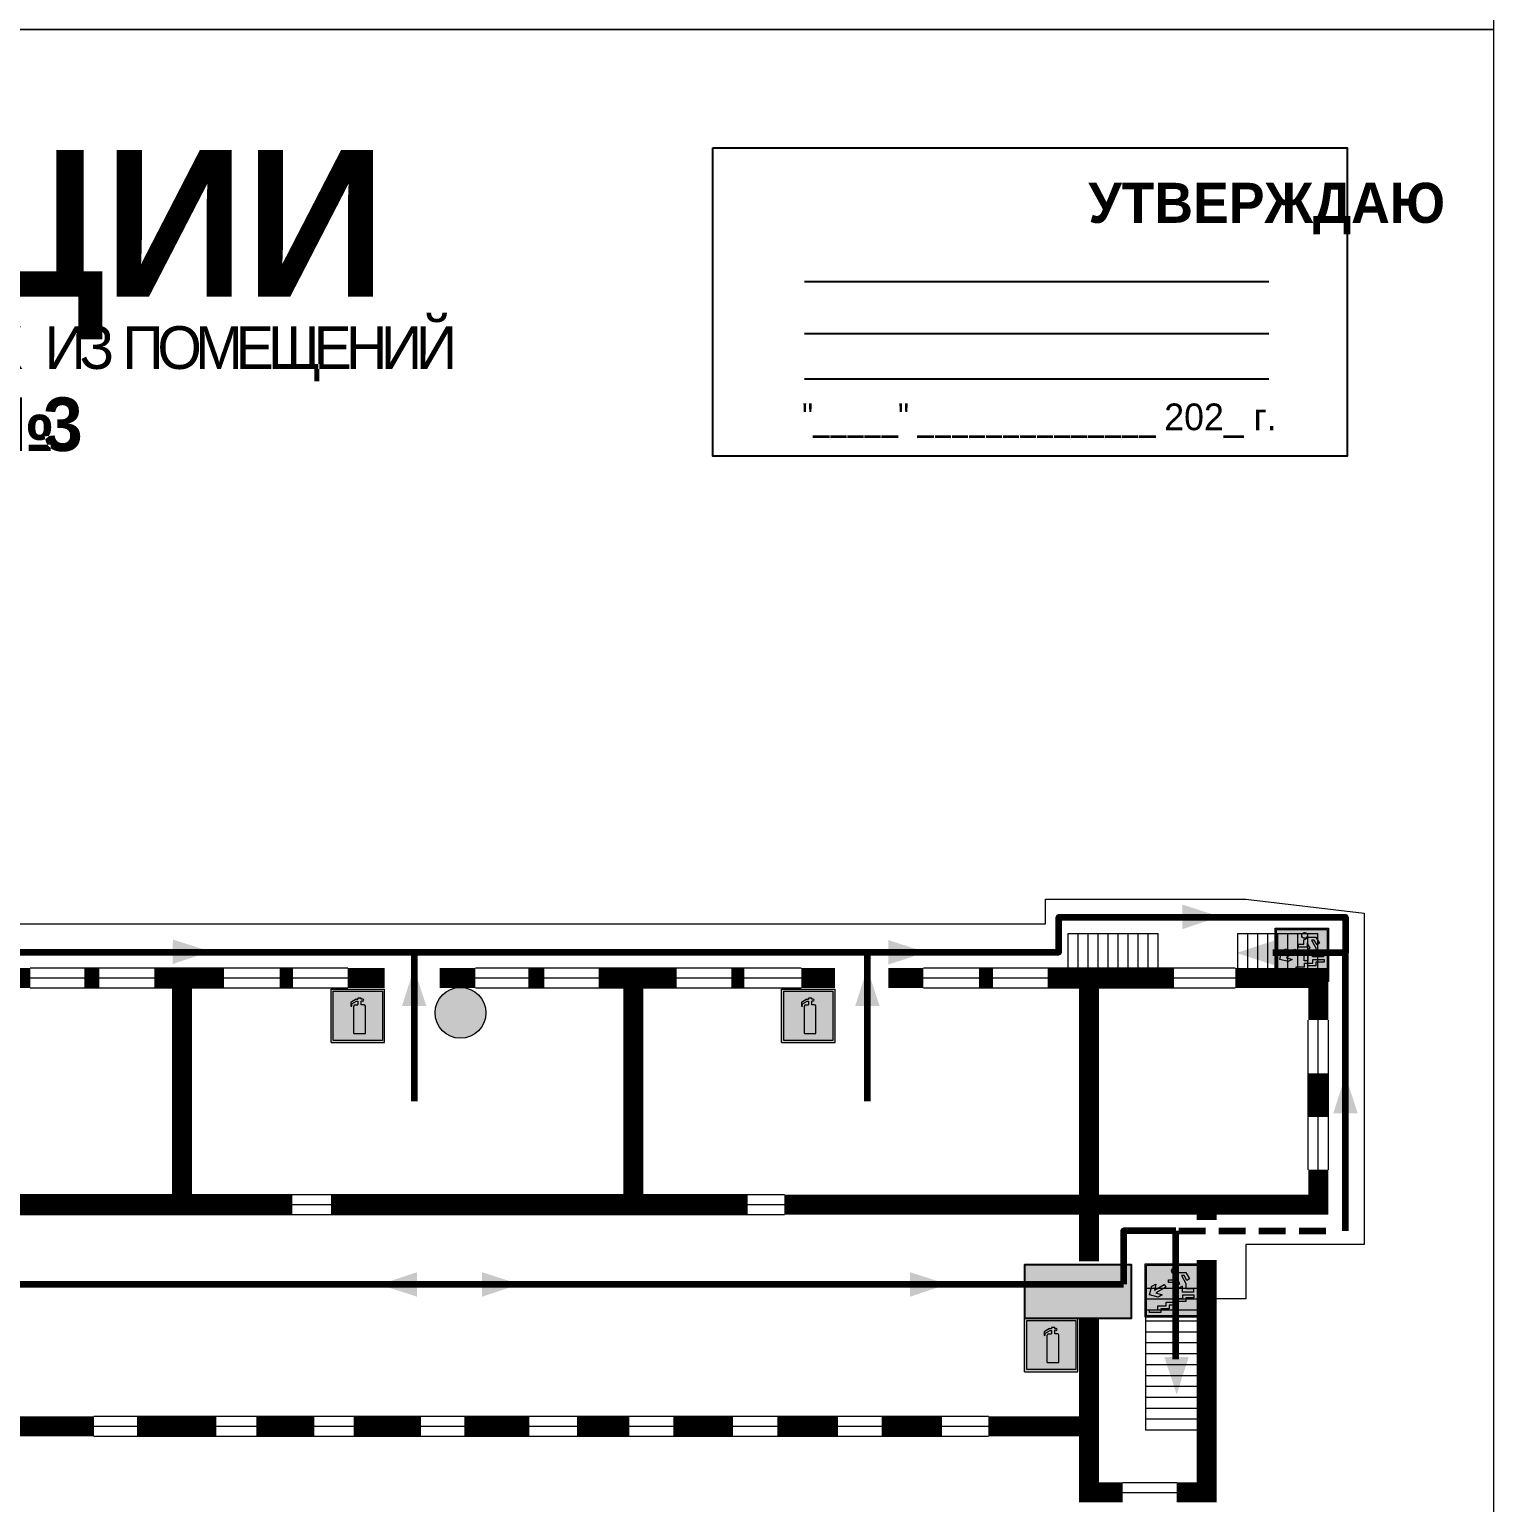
# Model space of a CAD drawing. Header units: millimetres. Extents: x 13810 to 67229, y 12374 to 21950.
# Drawn here: x 33768.2 to 33987.4, y 14325.3 to 14545.9 of the extents above; entities that cross this region are included whole.
import ezdxf

# ---------------------------------------------------------------- set-up
doc = ezdxf.new("R2010")
doc.units = ezdxf.units.MM
doc.linetypes.add('{ Wide Dash }', pattern=[12, 4, -2, 4, -2])
doc.layers.add('План_Штампы', color=7, linetype='Continuous')
doc.styles.add('обычный', font='arial.ttf')

# ---------------------------------------------------------------- blocks, each defined once
blk = doc.blocks.new('вниз 3')
at = {"lineweight": 0, "true_color": 0xffffff}
h = blk.add_hatch(color=7, dxfattribs=at)
h.dxf.hatch_style = 1
h.paths.add_polyline_path([(40997.5, -4475.69), (40997.25, -4475.28), (40995.76, -4476.15), (40995.97, -4475.23), (40995.39, -4475.56), (40995.05, -4476.83), (40996.33, -4477.17), (40996.91, -4476.83), (40996, -4476.55)], flags=0)
h.paths.add_polyline_path([(40999.81, -4473.95), (41000.22, -4473.95), (41000.64, -4474.67), (41001.03, -4474.43), (41000.46, -4473.49), (41000.42, -4473.49), (40999.43, -4473.49), (40998.68, -4473.92), (40998.68, -4474.57), (40997.88, -4474.57), (40997.88, -4475), (40999.14, -4475), (40999.14, -4474.43), (40999.14, -4474.38), (40999.59, -4475.15), (40998.72, -4475.67), (40998.72, -4477.06), (40999.24, -4477.06), (40999.24, -4475.96), (40999.95, -4475.56), (40999.95, -4476.43), (41001.61, -4476.43), (41001.61, -4475.88), (41000.47, -4475.88), (41000.47, -4475.12)], flags=0)
h.paths.add_polyline_path([(40999.2, -4473.24, 1), (40998.35, -4473.24, 1)], flags=0)
h.paths.add_polyline_path([(41000.46, -4477.26), (41001.69, -4477.26), (41001.69, -4476.84), (41000.03, -4476.84), (41000.03, -4477.39), (40998.78, -4477.39), (40998.78, -4477.95), (40997.53, -4477.95), (40997.53, -4478.5), (40996.29, -4478.5), (40996.29, -4479.06), (40995.05, -4479.06), (40995.05, -4479.48), (40995.29, -4479.48), (40996.72, -4479.48), (40996.72, -4478.92), (40997.97, -4478.92), (40997.97, -4478.36), (40999.2, -4478.36), (40999.2, -4477.81), (41000.46, -4477.81)], flags=0)
h.paths.add_polyline_path([(41002.37, -4472.17), (40994.37, -4472.17), (40994.37, -4480.17), (41002.37, -4480.17)])
h.paths.add_polyline_path([(41002.16, -4479.96), (40994.57, -4479.96), (40994.57, -4472.37), (41002.16, -4472.37)], flags=16)
h.paths.add_polyline_path([(41001.61, -4475.88), (41001.61, -4476.43), (40999.95, -4476.43), (40999.95, -4475.56), (40999.24, -4475.96), (40999.24, -4477.06), (40998.72, -4477.06), (40998.72, -4475.67), (40999.59, -4475.15), (40999.14, -4474.38), (40999.14, -4474.43), (40999.14, -4475), (40997.88, -4475), (40997.88, -4474.57), (40998.68, -4474.57), (40998.68, -4473.92), (40999.43, -4473.49), (41000.42, -4473.49), (41000.46, -4473.49), (41001.03, -4474.43), (41000.64, -4474.67), (41000.22, -4473.95), (40999.81, -4473.95), (41000.47, -4475.12), (41000.47, -4475.88)], flags=0)
h.paths.add_polyline_path([(41001.69, -4476.84), (41001.69, -4477.26), (41000.46, -4477.26), (41000.46, -4477.81), (40999.2, -4477.81), (40999.2, -4478.36), (40997.97, -4478.36), (40997.97, -4478.92), (40996.72, -4478.92), (40996.72, -4479.48), (40995.05, -4479.48), (40995.05, -4479.06), (40996.29, -4479.06), (40996.29, -4478.5), (40997.53, -4478.5), (40997.53, -4477.95), (40998.78, -4477.95), (40998.78, -4477.39), (41000.03, -4477.39), (41000.03, -4476.84)], flags=0)
h.paths.add_polyline_path([(40998.35, -4473.24, -1), (40999.2, -4473.24, -1)], flags=0)
h.paths.add_polyline_path([(40997.5, -4475.69), (40996, -4476.55), (40996.91, -4476.83), (40996.33, -4477.17), (40995.05, -4476.83), (40995.39, -4475.56), (40995.97, -4475.23), (40995.76, -4476.15), (40997.25, -4475.28)], flags=0)
at = {"lineweight": 0}
h = blk.add_hatch(color=126, dxfattribs=at)
h.dxf.hatch_style = 1
h.paths.add_polyline_path([(41002.16, -4472.37), (40994.57, -4472.37), (40994.57, -4479.96), (41002.16, -4479.96)])
h.paths.add_polyline_path([(40995.97, -4475.23), (40995.76, -4476.15), (40997.25, -4475.28), (40997.5, -4475.69), (40996, -4476.55), (40996.91, -4476.83), (40996.33, -4477.17), (40995.05, -4476.83), (40995.39, -4475.56)], flags=16)
h.paths.add_polyline_path([(40997.88, -4474.57), (40998.68, -4474.57), (40998.68, -4473.92), (40999.43, -4473.49), (41000.42, -4473.49), (41000.46, -4473.49), (41001.03, -4474.43), (41000.64, -4474.67), (41000.22, -4473.95), (40999.81, -4473.95), (41000.47, -4475.12), (41000.47, -4475.88), (41001.61, -4475.88), (41001.61, -4476.43), (40999.95, -4476.43), (40999.95, -4475.56), (40999.24, -4475.96), (40999.24, -4477.06), (40998.72, -4477.06), (40998.72, -4475.67), (40999.59, -4475.15), (40999.14, -4474.38), (40999.14, -4474.43), (40999.14, -4475), (40997.88, -4475)], flags=16)
h.paths.add_polyline_path([(40998.35, -4473.24, -1), (40999.2, -4473.24, -1)], flags=16)
h.paths.add_polyline_path([(40997.53, -4477.95), (40998.78, -4477.95), (40998.78, -4477.39), (41000.03, -4477.39), (41000.03, -4476.84), (41001.69, -4476.84), (41001.69, -4477.26), (41000.46, -4477.26), (41000.46, -4477.81), (40999.2, -4477.81), (40999.2, -4478.36), (40997.97, -4478.36), (40997.97, -4478.92), (40996.72, -4478.92), (40996.72, -4479.48), (40995.05, -4479.48), (40995.05, -4479.06), (40996.29, -4479.06), (40996.29, -4478.5), (40997.53, -4478.5)], flags=16)
at = {"lineweight": 0, "true_color": 0xffffff}
h = blk.add_hatch(color=7, dxfattribs=at)
h.dxf.hatch_style = 1
h.paths.add_polyline_path([(40999.2, -4473.24, 1), (40998.35, -4473.24, 1)])
h.paths.add_polyline_path([(40999.81, -4473.95), (41000.22, -4473.95), (41000.64, -4474.67), (41001.03, -4474.43), (41000.46, -4473.49), (41000.42, -4473.49), (40999.43, -4473.49), (40998.68, -4473.92), (40998.68, -4474.57), (40997.88, -4474.57), (40997.88, -4475), (40999.14, -4475), (40999.14, -4474.43), (40999.14, -4474.38), (40999.59, -4475.15), (40998.72, -4475.67), (40998.72, -4477.06), (40999.24, -4477.06), (40999.24, -4475.96), (40999.95, -4475.56), (40999.95, -4476.43), (41001.61, -4476.43), (41001.61, -4475.88), (41000.47, -4475.88), (41000.47, -4475.12)])
h.paths.add_polyline_path([(40999.2, -4477.81), (41000.46, -4477.81), (41000.46, -4477.26), (41001.69, -4477.26), (41001.69, -4476.84), (41000.03, -4476.84), (41000.03, -4477.39), (40998.78, -4477.39), (40998.78, -4477.95), (40997.53, -4477.95), (40997.53, -4478.5), (40996.29, -4478.5), (40996.29, -4479.06), (40995.05, -4479.06), (40995.05, -4479.48), (40995.29, -4479.48), (40996.72, -4479.48), (40996.72, -4478.92), (40997.97, -4478.92), (40997.97, -4478.36), (40999.2, -4478.36)])
h.paths.add_polyline_path([(40997.5, -4475.69), (40997.25, -4475.28), (40995.76, -4476.15), (40995.97, -4475.23), (40995.39, -4475.56), (40995.05, -4476.83), (40996.33, -4477.17), (40996.91, -4476.83), (40996, -4476.55)])
at = {"color": 126, "lineweight": 0}
for points in [[(40994.37, -4472.17), (41002.37, -4472.17), (41002.37, -4480.17), (40994.37, -4480.17)], [(40994.57, -4472.37), (41002.16, -4472.37), (41002.16, -4479.96), (40994.57, -4479.96)]]:
    blk.add_lwpolyline(points, close=True, dxfattribs=at)
for points in [[(40995.05, -4476.83), (40995.39, -4475.56), (40995.97, -4475.23), (40995.76, -4476.15), (40997.25, -4475.28), (40997.5, -4475.69), (40996, -4476.55), (40996.91, -4476.83), (40996.33, -4477.17), (40995.05, -4476.83)], [(40999.14, -4474.43), (40999.14, -4475), (40997.88, -4475), (40997.88, -4474.57), (40998.68, -4474.57), (40998.68, -4473.92), (40999.43, -4473.49), (41000.42, -4473.49), (41000.46, -4473.49), (41001.03, -4474.43), (41000.64, -4474.67), (41000.22, -4473.95), (40999.81, -4473.95), (41000.47, -4475.12), (41000.47, -4475.88), (41001.61, -4475.88), (41001.61, -4476.43), (40999.95, -4476.43), (40999.95, -4475.56), (40999.24, -4475.96), (40999.24, -4477.06), (40998.72, -4477.06), (40998.72, -4475.67), (40999.59, -4475.15), (40999.14, -4474.38), (40999.14, -4474.43)], [(40995.29, -4479.48), (40995.05, -4479.48), (40995.05, -4479.06), (40996.29, -4479.06), (40996.29, -4478.5), (40997.53, -4478.5), (40997.53, -4477.95), (40998.78, -4477.95), (40998.78, -4477.39), (41000.03, -4477.39), (41000.03, -4476.84), (41001.69, -4476.84), (41001.69, -4477.26), (41000.46, -4477.26), (41000.46, -4477.81), (40999.2, -4477.81), (40999.2, -4478.36), (40997.97, -4478.36), (40997.97, -4478.92), (40996.72, -4478.92), (40996.72, -4479.48), (40995.05, -4479.48)]]:
    blk.add_lwpolyline(points, dxfattribs=at)
blk.add_circle((40998.77, -4473.24), 0.426, dxfattribs=at)
blk = doc.blocks.new('A$C3AD82952')
at = {"true_color": 0xf5f5ff}
h = blk.add_hatch(color=7, dxfattribs=at)
h.dxf.hatch_style = 1
h.paths.add_polyline_path([(8.21, 8.73, 0.414214), (7.89, 9.05), (7.22, 9.05), (7.22, 9.92), (7.59, 9.92, 1), (7.57, 10.36), (7.22, 10.36), (7.22, 10.6), (6.43, 10.6), (6.43, 10.36), (6.01, 10.36), (4.74, 9.59), (4.74, 8.69), (4.98, 8.73), (4.98, 9.26), (6.12, 9.91), (6.43, 9.91), (6.43, 9.05), (5.76, 9.05, 0.414214), (5.44, 8.73), (5.44, 2.2), (8.21, 2.2)], flags=0)
h.paths.add_polyline_path([(12.8, 12.8), (0, 12.8), (0, 0), (12.8, 0)])
h.paths.add_polyline_path([(0.51, 12.29), (12.29, 12.29), (12.29, 0.51), (0.51, 0.51)], flags=16)
h.paths.add_polyline_path([(4.74, 9.59), (6.01, 10.36), (6.43, 10.36), (6.43, 10.6), (7.22, 10.6), (7.22, 10.36), (7.59, 10.36, -0.94586), (7.59, 9.92), (7.22, 9.92), (7.22, 9.05), (7.89, 9.05, -0.414214), (8.21, 8.73), (8.21, 2.2), (5.44, 2.2), (5.44, 8.73, -0.414214), (5.76, 9.05), (6.43, 9.05), (6.43, 9.91), (6.12, 9.91), (4.98, 9.26), (4.98, 8.73), (4.74, 8.69)], flags=0)
h = blk.add_hatch(color=242)
h.dxf.hatch_style = 1
h.paths.add_polyline_path([(12.29, 12.29), (0.51, 12.29), (0.51, 0.51), (12.29, 0.51)])
h.paths.add_polyline_path([(4.74, 8.69), (4.74, 9.59), (6.01, 10.36), (6.43, 10.36), (6.43, 10.6), (7.22, 10.6), (7.22, 10.36), (7.59, 10.36, -0.94586), (7.59, 9.92), (7.22, 9.92), (7.22, 9.05), (7.89, 9.05, -0.414214), (8.21, 8.73), (8.21, 2.2), (5.44, 2.2), (5.44, 8.73, -0.414214), (5.76, 9.05), (6.43, 9.05), (6.43, 9.91), (6.12, 9.91), (4.98, 9.26), (4.98, 8.73)], flags=16)
h = blk.add_hatch(color=7, dxfattribs=at)
h.dxf.hatch_style = 1
h.paths.add_polyline_path([(8.21, 8.73, 0.414214), (7.89, 9.05), (7.22, 9.05), (7.22, 9.92), (7.59, 9.92, 1), (7.57, 10.36), (7.22, 10.36), (7.22, 10.6), (6.43, 10.6), (6.43, 10.36), (6.01, 10.36), (4.74, 9.59), (4.74, 8.69), (4.98, 8.73), (4.98, 9.26), (6.12, 9.91), (6.43, 9.91), (6.43, 9.05), (5.76, 9.05, 0.414214), (5.44, 8.73), (5.44, 2.2), (8.21, 2.2)])
at = {"color": 242, "lineweight": 5}
for p, q in [((0, 0), (0, 12.8)), ((0, 12.8), (12.8, 12.8)), ((7.22, 10.6), (6.43, 10.6)), ((6.43, 10.6), (6.43, 10.36)), ((7.22, 10.36), (7.22, 10.6)), ((12.8, 0), (12.8, 12.8)), ((6.01, 10.36), (4.74, 9.59)), ((4.74, 9.59), (4.74, 8.69)), ((4.74, 8.69), (4.98, 8.73)), ((4.98, 9.26), (6.12, 9.91)), ((4.98, 8.73), (4.98, 9.26)), ((5.44, 2.2), (5.44, 8.73)), ((5.76, 9.05), (6.43, 9.05)), ((6.01, 10.36), (6.43, 10.36)), ((6.12, 9.91), (6.43, 9.91)), ((6.43, 9.91), (6.43, 9.05)), ((7.59, 10.36), (7.22, 10.36)), ((7.22, 9.05), (7.22, 9.92)), ((7.59, 9.92), (7.22, 9.92)), ((7.89, 9.05), (7.22, 9.05)), ((8.21, 2.2), (8.21, 8.73)), ((0, 0), (12.8, 0)), ((5.44, 2.2), (8.21, 2.2))]:
    blk.add_line(p, q, dxfattribs=at)
blk.add_lwpolyline([(0.51, 12.29), (12.29, 12.29), (12.29, 0.51), (0.51, 0.51)], close=True, dxfattribs=at)
for centre, radius, start, end in [((5.76, 8.73), 0.32, 90, 180), ((7.58, 10.14), 0.223, 273.1875, 86.8125), ((7.89, 8.73), 0.32, 0, 90)]:
    blk.add_arc(centre, radius, start, end, dxfattribs=at)
blk = doc.blocks.new('A$C7B4425F7')
at = {"true_color": 0xffffff}
blk.add_hatch(color=7, dxfattribs=at).paths.add_polyline_path([(0, 0), (-16, 0), (-16, -8), (0, -8)])
h = blk.add_hatch(color=126)
h.paths.add_polyline_path([(-0.2, -0.2), (-15.8, -0.2), (-15.8, -7.8), (-0.2, -7.8)])
h.paths.add_polyline_path([(-11.76, -2.03), (-11.76, -3.66), (-11.17, -3.66, -0.568275), (-11.17, -6.18), (-12.58, -6.18), (-12.58, -2.03)], flags=16)
h.paths.add_polyline_path([(-13.33, -4.12, -0.495768), (-13.59, -6.18), (-15.03, -6.18), (-15.03, -2.03), (-13.59, -2.03, -0.487973)], flags=16)
h.paths.add_polyline_path([(-10.25, -2.03), (-9.48, -2.03), (-9.48, -6.18), (-10.25, -6.18)], flags=16)
h.paths.add_polyline_path([(-13.84, -3.69), (-14.24, -3.69), (-14.24, -3.03), (-13.9, -3.03, -0.692621)], flags=0)
h.paths.add_polyline_path([(-9.15, -2.03), (-8.4, -2.03), (-8.04, -3.07), (-7.68, -2.03), (-6.93, -2.03), (-7.64, -4.1), (-6.93, -6.18), (-7.68, -6.18), (-8.04, -5.14), (-8.4, -6.18), (-9.15, -6.18), (-8.44, -4.1)], flags=16)
h.paths.add_polyline_path([(-11.76, -4.46), (-11.42, -4.46, -0.692621), (-11.36, -5.12), (-11.76, -5.12)], flags=0)
h.paths.add_polyline_path([(-13.9, -5.2), (-14.24, -5.2), (-14.24, -4.55), (-13.84, -4.55, -0.708038)], flags=0)
edge = h.paths.add_edge_path(flags=16)
edge.add_ellipse((-5.51, -4.08), major_axis=(0, 2.05), ratio=0.586184, start_angle=0, end_angle=360)
edge = h.paths.add_edge_path(flags=0)
edge.add_ellipse((-5.51, -4.08), major_axis=(0, 1.14), ratio=0.454828, start_angle=0, end_angle=360)
h.paths.add_polyline_path([(-4.13, -4.96, 0.377264), (-3.48, -4.52, 0.0555), (-3.16, -2.03), (-1.66, -2.03), (-1.66, -4.96), (-0.96, -4.96), (-0.96, -7.01), (-1.75, -7.01), (-1.75, -6.18), (-3.3, -6.18), (-3.3, -7.02), (-4.13, -7.02)], flags=16)
h.paths.add_polyline_path([(-2.73, -2.91), (-2.28, -2.91), (-2.28, -4.96), (-3.05, -4.96, 0.079136)], flags=0)
at = {"color": 126}
blk.add_lwpolyline([(-16, -8), (0, -8), (0, 0), (-16, 0)], close=True, dxfattribs=at)
blk = doc.blocks.new('A$C7B8C2D5B')
at = {"lineweight": 0}
h = blk.add_hatch(color=5, dxfattribs=at)
h.dxf.hatch_style = 1
h.paths.add_polyline_path([(1.4, -3.02, 1), (-2.11, -3.02, 1)])
at = {"color": 5, "lineweight": 0}
blk.add_circle((-0.36, -3.02), 1.75, dxfattribs=at)

msp = doc.modelspace()

# ---------------------------------------------------------------- linework, layer by layer
at = {"color": 126, "lineweight": 0, "true_color": 0x008754}
for points in [[(33387.42, 14940.9), (33987.42, 14940.9), (33987.42, 14545.9), (33387.42, 14545.9)], [(33387.42, 14545.9), (33987.42, 14545.9), (33987.42, 14150.9), (33387.42, 14150.9)], [(33387.42, 14545.9), (33987.42, 14545.9), (33987.42, 14150.9), (33387.42, 14150.9)], [(33387.42, 14545.9), (33987.42, 14545.9), (33987.42, 14150.9), (33387.42, 14150.9)], [(33387.42, 14545.9), (33987.42, 14545.9), (33987.42, 14150.9), (33387.42, 14150.9)]]:
    msp.add_lwpolyline(points, close=True, dxfattribs=at)
msp.add_lwpolyline([(33870.51, 14528.19), (33965.51, 14528.19), (33965.51, 14481.98), (33870.51, 14481.98)], close=True)
for points in [[(33884.26, 14508.14), (33953.78, 14508.14)], [(33884.26, 14500.38), (33953.78, 14500.38)], [(33884.26, 14493.59), (33953.78, 14493.59)]]:
    msp.add_lwpolyline(points)
at = {"lineweight": 0}
for points in [[(33539.73, 14409.93), (33548.58, 14409.93), (33548.58, 14411.98), (33920.33, 14411.98), (33920.33, 14415.65), (33950.34, 14415.65), (33968.03, 14413.57), (33968.03, 14363.94), (33950.35, 14363.94), (33950.35, 14355.82), (33944.44, 14355.82)], [(33923.74, 14405.38), (33923.74, 14410.54)], [(33923.74, 14410.54), (33937.18, 14410.54)], [(33925.23, 14405.38), (33925.23, 14410.54)], [(33925.23, 14405.38), (33925.23, 14410.54)], [(33926.72, 14405.38), (33926.72, 14410.54)], [(33926.72, 14405.38), (33926.72, 14410.54)], [(33928.22, 14405.38), (33928.22, 14410.54)], [(33928.22, 14405.38), (33928.22, 14410.54)], [(33929.71, 14405.38), (33929.71, 14410.54)], [(33929.71, 14405.38), (33929.71, 14410.54)], [(33931.21, 14405.38), (33931.21, 14410.54)], [(33931.21, 14405.38), (33931.21, 14410.54)], [(33932.7, 14405.38), (33932.7, 14410.54)], [(33932.7, 14405.38), (33932.7, 14410.54)], [(33934.2, 14405.38), (33934.2, 14410.54)], [(33934.2, 14405.38), (33934.2, 14410.54)], [(33935.69, 14405.38), (33935.69, 14410.54)], [(33935.69, 14405.38), (33935.69, 14410.54)], [(33937.18, 14405.38), (33937.18, 14410.54)], [(33949.15, 14405.38), (33949.15, 14410.54)], [(33949.15, 14405.38), (33949.15, 14410.54)], [(33949.15, 14410.54), (33961.11, 14410.54)], [(33950.65, 14405.38), (33950.65, 14410.54)], [(33950.65, 14405.38), (33950.65, 14410.54)], [(33952.14, 14405.38), (33952.14, 14410.54)], [(33952.14, 14405.38), (33952.14, 14410.54)], [(33952.14, 14405.38), (33952.14, 14410.54)], [(33952.14, 14405.38), (33952.14, 14410.54)], [(33953.63, 14405.38), (33953.63, 14410.54)], [(33953.63, 14405.38), (33953.63, 14410.54)], [(33953.63, 14405.38), (33953.63, 14410.54)], [(33953.63, 14405.38), (33953.63, 14410.54)], [(33955.13, 14405.38), (33955.13, 14410.54)], [(33955.13, 14405.38), (33955.13, 14410.54)], [(33955.13, 14405.38), (33955.13, 14410.54)], [(33955.13, 14405.38), (33955.13, 14410.54)], [(33956.62, 14405.38), (33956.62, 14410.54)], [(33956.62, 14405.38), (33956.62, 14410.54)], [(33956.62, 14405.38), (33956.62, 14410.54)], [(33956.62, 14405.38), (33956.62, 14410.54)], [(33958.12, 14405.38), (33958.12, 14410.54)], [(33958.12, 14405.38), (33958.12, 14410.54)], [(33958.12, 14405.38), (33958.12, 14410.54)], [(33959.61, 14405.38), (33959.61, 14410.54)], [(33959.61, 14405.38), (33959.61, 14410.54)], [(33961.11, 14405.38), (33961.11, 14410.54)], [(33768.3, 14405.38), (33815.84, 14405.38)], [(33834.96, 14405.38), (33883.75, 14405.38)], [(33902.05, 14405.38), (33948.75, 14405.38)], [(33768.3, 14403.88), (33815.84, 14403.88)], [(33768.3, 14402.38), (33815.84, 14402.38)], [(33834.96, 14403.88), (33883.75, 14403.88)], [(33834.96, 14402.38), (33883.75, 14402.38)], [(33902.05, 14403.88), (33948.75, 14403.88)], [(33902.05, 14402.38), (33948.75, 14402.38)], [(33959.68, 14375.15), (33959.68, 14397.55)], [(33961.18, 14375.15), (33961.18, 14397.55)], [(33962.68, 14375.15), (33962.68, 14397.55)], [(33604.8, 14371.42), (33881.24, 14371.42)], [(33604.8, 14369.92), (33881.24, 14369.92)], [(33604.8, 14368.42), (33881.24, 14368.42)], [(33935.29, 14357.43), (33944.44, 14357.43)], [(33935.29, 14357.43), (33935.29, 14336.19)], [(33935.29, 14355.8), (33944.44, 14355.8)], [(33935.29, 14355.8), (33944.44, 14355.8)], [(33935.29, 14354.16), (33944.44, 14354.16)], [(33935.29, 14354.16), (33944.44, 14354.16)], [(33935.29, 14352.53), (33944.44, 14352.53)], [(33935.29, 14352.53), (33944.44, 14352.53)], [(33935.29, 14350.89), (33944.44, 14350.89)], [(33935.29, 14350.89), (33944.44, 14350.89)], [(33935.29, 14349.26), (33944.44, 14349.26)], [(33935.29, 14349.26), (33944.44, 14349.26)], [(33935.29, 14347.63), (33944.44, 14347.63)], [(33935.29, 14347.63), (33944.44, 14347.63)], [(33935.29, 14345.99), (33944.44, 14345.99)], [(33935.29, 14345.99), (33944.44, 14345.99)], [(33935.29, 14344.36), (33944.44, 14344.36)], [(33935.29, 14344.36), (33944.44, 14344.36)], [(33935.29, 14342.73), (33944.44, 14342.73)], [(33935.29, 14342.73), (33944.44, 14342.73)], [(33935.29, 14341.09), (33944.44, 14341.09)], [(33935.29, 14341.09), (33944.44, 14341.09)], [(33777.83, 14338.24), (33911.77, 14338.24)], [(33935.29, 14339.46), (33944.44, 14339.46)], [(33935.29, 14339.46), (33944.44, 14339.46)], [(33777.83, 14336.73), (33911.77, 14336.74)], [(33935.29, 14337.83), (33944.44, 14337.83)], [(33935.29, 14337.83), (33944.44, 14337.83)], [(33935.29, 14336.19), (33944.44, 14336.19)], [(33777.83, 14335.23), (33911.77, 14335.23)], [(33931.9, 14328.31), (33939.97, 14328.31)], [(33931.9, 14326.81), (33939.97, 14326.81)]]:
    msp.add_lwpolyline(points, dxfattribs=at)
at = {"color": 126, "lineweight": 100, "true_color": 0x008754}
for points in [[(33551.81, 14363.45), (33551.81, 14351.07), (33551.81, 14407.73), (33922.32, 14407.73), (33922.32, 14412.97), (33965.23, 14412.97), (33965.23, 14407.65)], [(33825.79, 14407.73), (33825.79, 14385.4)], [(33893.65, 14407.73), (33893.65, 14385.4)], [(33965.23, 14365.98), (33965.23, 14407.65), (33954.38, 14407.65)], [(33939.83, 14365.98), (33932.01, 14365.98), (33932.01, 14358.02)], [(33939.83, 14346.79), (33939.83, 14365.98)], [(33736.24, 14358.02), (33932.01, 14358.02)]]:
    msp.add_lwpolyline(points, dxfattribs=at)
at = {"lineweight": 0, "const_width": 3}
for points in [[(33768.3, 14403.88), (33762.93, 14403.88)], [(33778.63, 14403.88), (33776.43, 14403.88)], [(33797.33, 14403.88), (33786.91, 14403.88)], [(33791.03, 14403.88), (33791.03, 14369.92)], [(33807.66, 14403.88), (33805.68, 14403.88)], [(33821.36, 14403.88), (33815.84, 14403.88)], [(33834.96, 14403.88), (33829.62, 14403.88)], [(33845.3, 14403.88), (33842.89, 14403.88)], [(33865.1, 14403.88), (33853.42, 14403.88)], [(33858.63, 14403.88), (33858.63, 14369.92)], [(33875.24, 14403.88), (33873.27, 14403.88)], [(33888.82, 14403.88), (33883.75, 14403.88)], [(33902.05, 14403.88), (33896.81, 14403.88)], [(33912.45, 14403.88), (33910.39, 14403.88)], [(33939.55, 14403.88), (33920.65, 14403.88)], [(33926.83, 14361.42), (33926.83, 14403.88)], [(33961.18, 14397.55), (33961.18, 14403.88), (33948.75, 14403.88)], [(33961.18, 14383.04), (33961.18, 14389.56)], [(33961.18, 14375.15), (33961.18, 14369.92), (33881.24, 14369.92)], [(33807.56, 14369.92), (33744.19, 14369.92)], [(33875.73, 14369.92), (33813.35, 14369.92)], [(33944.44, 14367.6), (33944.44, 14369.92)], [(33939.97, 14326.82), (33944.44, 14326.82), (33944.44, 14361.65)], [(33926.83, 14352.98), (33926.83, 14326.82), (33931.9, 14326.82)], [(33738.85, 14336.74), (33777.83, 14336.74)], [(33784.3, 14336.74), (33796.15, 14336.74)], [(33802.16, 14336.74), (33810.83, 14336.74)], [(33816.76, 14336.74), (33826.8, 14336.74)], [(33833.33, 14336.74), (33843.03, 14336.74)], [(33850.2, 14336.74), (33858.01, 14336.74)], [(33864.62, 14336.74), (33873.55, 14336.74)], [(33880.17, 14336.74), (33889.27, 14336.74)], [(33895.79, 14336.74), (33904.81, 14336.74)], [(33911.77, 14336.74), (33926.83, 14336.74)]]:
    msp.add_lwpolyline(points, dxfattribs=at)
at = {"color": 126, "linetype": '{ Wide Dash }', "lineweight": 100, "true_color": 0x008754}
msp.add_lwpolyline([(33940.29, 14365.98), (33964.26, 14365.98)], dxfattribs=at)
at = {"layer": 'План_Штампы', "color": 126, "true_color": 0x008754}
for points in [[(33940.82, 14411.18), (33940.83, 14414.85), (33946.45, 14413.04)], [(33789.65, 14405.96), (33789.66, 14409.63), (33795.28, 14407.82)], [(33896.82, 14405.87), (33896.82, 14409.53), (33902.44, 14407.72)], [(33954.55, 14409.46), (33954.54, 14405.8), (33948.92, 14407.61)], [(33827.63, 14399.66), (33823.97, 14399.66), (33825.77, 14405.28)], [(33895.49, 14399.66), (33891.83, 14399.66), (33893.64, 14405.28)], [(33967.08, 14383.6), (33963.42, 14383.6), (33965.23, 14389.22)], [(33826.22, 14359.8), (33826.21, 14356.14), (33820.59, 14357.95)], [(33835.95, 14356.14), (33835.96, 14359.8), (33841.58, 14358)], [(33900.04, 14356.14), (33900.05, 14359.8), (33905.67, 14358)], [(33938.12, 14347.12), (33941.78, 14347.12), (33939.97, 14341.5)]]:
    msp.add_solid(points, dxfattribs=at)

# ---------------------------------------------------------------- block references
at = {"color": 126, "true_color": 0x008754}
for p in [(-7039.65, 18883.48), (-7059.13, 18833.25)]:
    msp.add_blockref('вниз 3', p, dxfattribs=at)
for name, p, xscale, yscale, zscale in [('A$C3AD82952', (33813.36, 14394.19), 0.625, 0.625, 0.625), ('A$C7B8C2D5B', (33833.51, 14405.22), 2.177419353276491, 2.177419353276491, 2.177419353276491), ('A$C3AD82952', (33880.82, 14394.19), 0.625, 0.625, 0.625), ('A$C3AD82952', (33917.19, 14344.9), 0.625, 0.625, 0.625)]:
    msp.add_blockref(name, p, dxfattribs=dict(xscale=xscale, yscale=yscale, zscale=zscale))
at = {"layer": 'План_Штампы'}
msp.add_blockref('A$C7B4425F7', (33933.19, 14360.9), dxfattribs=at)

# ---------------------------------------------------------------- texts
at = {"lineweight": 0, "style": 'обычный'}
for s, insert, char_height, width, attachment_point in [('{\\fProxima Nova Rg|b1|i0|c204|p2;ПЛАН ЭВАКУАЦИИ}', (33544.44, 14527.86), 22, 493.8901, 1), ('\\pi-18,l18,t18;{\\fProxima Nova Rg|b1|i0|c204|p2;УТВЕРЖДАЮ\\H1.1997x; }', (33953.45, 14519.07), 6, 126.6484, 5), ('{\\fArial Narrow|b0|i0|c204|p34;"_____" ______________ \\fProxima Nova Rg|b0|i0|c204|p2;202_ г. }', (33919.41, 14487.31), 4, 78.6503, 5)]:
    msp.add_mtext(s, dxfattribs=dict(at, insert=insert, char_height=char_height, width=width, attachment_point=attachment_point))
at = {"color": 0, "lineweight": 0, "insert": (33693.83, 14496.07), "char_height": 8, "width": 449.2158, "attachment_point": 5, "style": 'обычный'}
msp.add_mtext('{\\fArial Black|b1|i0|c204|p34;\\H2x;\\T0.85;  \\fArial Narrow|b0|i0|c204|p34;\\H0.8x;\\W0.9;\\P\\fProxima Nova Rg|b0|i0|c204|p2;\\H0.5x;\\W1;\\C256;ПРИ ПОЖАРЕ  ИЛИ ДРУГИХ ЧРЕЗВЫЧАЙНЫХ СИТУАЦИЯХ  ИЗ ПОМЕЩЕНИЙ \\fProxima Nova Rg|b1|i0|c204|p2;\\H1.25x;\\P ОКН  ЦЭН:  ЗДАНИЕ ПЕРЕДЕЛА №3\\P4 ЭТАЖ}', dxfattribs=at)

doc.saveas('drawing.dxf')
